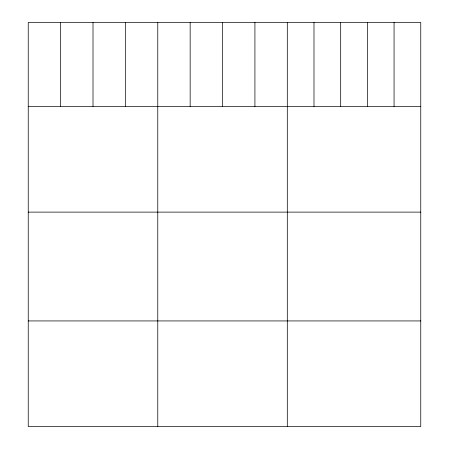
<?xml version="1.0" encoding="UTF-8"?>
<svg xmlns="http://www.w3.org/2000/svg" width="449" height="449" viewBox="0 0 449 449"><rect width="100%" height="100%" fill="white"/><g stroke="black" fill="none" stroke-linecap="round" stroke-linejoin="round"><path stroke-width="0.67" d="M420.758 106.503L420.758 426.55L28.242 426.55L28.242 22.45L420.758 22.45L420.758 106.503L28.242 106.503M28.242 212.119L420.758 212.119M28.242 320.934L420.758 320.934M394.065 22.45L394.065 106.503M367.372 22.45L367.372 106.503M340.684 22.45L340.684 106.503M313.991 22.45L313.991 106.503M287.304 22.45L287.304 426.55M254.92 22.45L254.92 106.503M222.536 22.45L222.536 106.503M190.157 22.45L190.157 106.503M157.773 22.45L157.773 426.55M125.389 22.45L125.389 106.503M93.01 22.45L93.01 106.503M60.626 22.45L60.626 106.503"/></g></svg>
